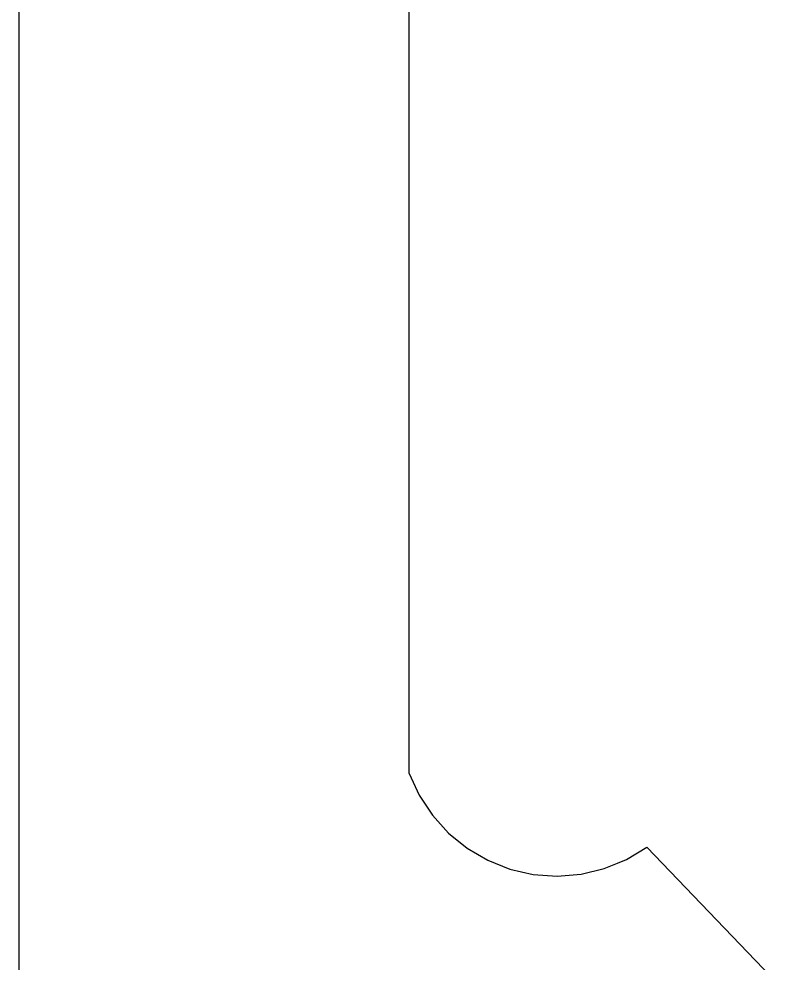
# Model space of a CAD drawing. Header units: metres. Extents: x 14 to 46, y 3 to 132.
# Drawn here: x 20.4 to 45.82, y 36.2 to 67.66 of the extents above; entities that cross this region are included whole.
import ezdxf

# ---------------------------------------------------------------- set-up
doc = ezdxf.new("R2010")
doc.units = ezdxf.units.M

msp = doc.modelspace()

# ---------------------------------------------------------------- linework, layer by layer
at = {"layer": 'Arm#1'}
for p, q in [((20.401, 78.887), (20.401, 42.518)), ((33.403, 42.518), (33.403, 78.887)), ((20.401, 42.518), (20.399, 15.942)), ((33.403, 42.518), (33.734, 41.793)), ((33.734, 41.793), (34.172, 41.127)), ((34.172, 41.127), (34.707, 40.535)), ((34.707, 40.535), (35.325, 40.032)), ((35.325, 40.032), (36.013, 39.629)), ((40.634, 39.652), (41.318, 40.062)), ((45.819, 35.373), (41.318, 40.062)), ((40.34, 39.532), (40.634, 39.652)), ((36.013, 39.629), (36.754, 39.335)), ((36.754, 39.335), (37.531, 39.158)), ((39.121, 39.166), (39.896, 39.351)), ((39.896, 39.351), (40.34, 39.532)), ((37.531, 39.158), (38.326, 39.101)), ((38.326, 39.101), (39.121, 39.166))]:
    msp.add_line(p, q, dxfattribs=at)

doc.saveas('drawing.dxf')
